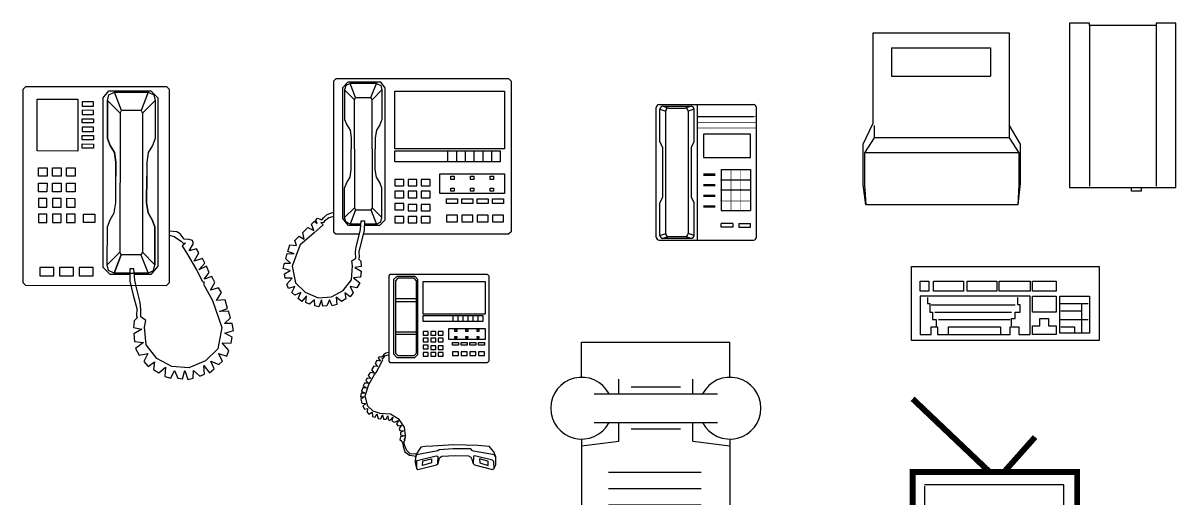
# Model space of a CAD drawing. Header units: millimetres. Extents: x 1474 to 2240, y 2278 to 2630.
# Drawn here: x 2229.959 to 2232.893, y 2605.329 to 2606.541 of the extents above; entities that cross this region are included whole.
import ezdxf

# ---------------------------------------------------------------- set-up
doc = ezdxf.new("R2010")
doc.units = ezdxf.units.MM
doc.linetypes.add('120', pattern=[200000, 100000, 100000])
for name, color, linetype in [('00', 1, 'Continuous'), ('2D', 7, 'Continuous'), ('4', 4, 'Continuous'), ('DIM1', 3, 'Continuous'), ('F', 251, 'Continuous'), ('OBJ-2D', 7, 'Continuous')]:
    doc.layers.add(name, color=color, linetype=linetype)
doc.styles.add('CHINA', font='romans.shx', dxfattribs={"width": 0.8, "height": 150})

# ---------------------------------------------------------------- blocks, each defined once
blk = doc.blocks.new('Z11')
at = {"layer": '00', "color": 1, "linetype": 'ByBlock'}
for p, q in [((4.7, 98.3, -2025), (11.1, 106.2, -2025)), ((11.1, 106.2, -2025), (58.7, 106.2, -2025)), ((11.1, 101.5, -2025), (17.4, 104.7, -2025)), ((17.4, 104.7, -2025), (55.5, 104.6, -2025)), ((25.4, 84, -2025), (17.4, 104.7, -2025)), ((25.4, 84, -2025), (17.4, 104.7, -2025)), ((17.4, 104.7, -2025), (55.5, 104.6, -2025)), ((55.5, 104.6, -2025), (47.6, 84, -2025)), ((55.5, 104.6, -2025), (61.9, 101.4, -2025)), ((55.5, 104.6, -2025), (61.9, 101.4, -2025)), ((58.7, 106.2, -2025), (66.7, 98.3, -2025)), ((9.5, 95.1, -2025), (11.1, 101.5, -2025)), ((9.5, 95.1, -2025), (23.8, 80.8, -2025)), ((9.5, 95.1, -2025), (9.5, 52.3, -2025)), ((9.5, 95.1, -2025), (23.8, 80.8, -2025)), ((9.5, 52.3, -2025), (9.5, 95.1, -2025)), ((49.2, 80.8, -2025), (63.5, 95.1, -2025)), ((61.9, 101.4, -2025), (63.5, 95.1, -2025)), ((61.9, 101.4, -2025), (63.5, 95.1, -2025)), ((63.5, 95.1, -2025), (63.4, 52.2, -2025)), ((63.5, 95.1, -2025), (63.4, 52.2, -2025)), ((23.8, 80.8, -2025), (23.6, -76.3, -2025)), ((23.8, 80.8, -2025), (23.6, -76.3, -2025)), ((23.8, 80.8, -2025), (25.4, 84, -2025)), ((23.8, 80.8, -2025), (25.4, 84, -2025)), ((47.6, 84, -2025), (25.4, 84, -2025)), ((47.6, 84, -2025), (49.2, 80.8, -2025)), ((49.2, 80.8, -2025), (49, -76.3, -2025)), ((9.5, 52.3, -2025), (12.6, 44.3, -2025)), ((12.6, 44.3, -2025), (9.5, 52.3, -2025)), ((63.4, 52.2, -2025), (60.3, 44.3, -2025)), ((63.4, 52.2, -2025), (60.3, 44.3, -2025)), ((12.6, 44.3, -2025), (17.4, 36.4, -2025)), ((17.4, 36.4, -2025), (12.6, 44.3, -2025)), ((60.3, 44.3, -2025), (55.5, 36.4, -2025)), ((60.3, 44.3, -2025), (55.5, 36.4, -2025)), ((17.4, 36.4, -2025), (19, 25.3, -2025)), ((19, 25.3, -2025), (17.4, 36.4, -2025)), ((55.5, 36.4, -2025), (53.9, 25.2, -2025)), ((55.5, 36.4, -2025), (53.9, 25.2, -2025)), ((19, 25.3, -2025), (18.9, 9.4, -2025)), ((18.9, 9.4, -2025), (19, 25.3, -2025)), ((53.9, 25.2, -2025), (53.9, 9.4, -2025)), ((53.9, 25.2, -2025), (53.9, 9.4, -2025)), ((18.9, -20.8, -2025), (18.9, 9.4, -2025)), ((18.9, -20.8, -2025), (18.9, 9.4, -2025)), ((53.8, -20.8, -2025), (53.9, 9.4, -2025)), ((53.9, 9.4, -2025), (53.8, -20.8, -2025)), ((17.3, -31.9, -2025), (18.9, -20.8, -2025)), ((17.3, -31.9, -2025), (18.9, -20.8, -2025)), ((55.4, -31.9, -2025), (53.8, -20.8, -2025)), ((53.8, -20.8, -2025), (55.4, -31.9, -2025)), ((12.6, -39.8, -2025), (17.3, -31.9, -2025)), ((12.6, -39.8, -2025), (17.3, -31.9, -2025)), ((60.2, -39.8, -2025), (55.4, -31.9, -2025)), ((55.4, -31.9, -2025), (60.2, -39.8, -2025)), ((9.3, -90.6, -2025), (9.4, -47.7, -2025)), ((9.3, -90.6, -2025), (9.4, -47.7, -2025)), ((9.4, -47.7, -2025), (12.6, -39.8, -2025)), ((9.4, -47.7, -2025), (12.6, -39.8, -2025)), ((63.3, -47.8, -2025), (60.2, -39.8, -2025)), ((60.2, -39.8, -2025), (63.3, -47.8, -2025)), ((63.3, -90.6, -2025), (63.3, -47.8, -2025)), ((63.3, -47.8, -2025), (63.3, -90.6, -2025)), ((9.3, -90.6, -2025), (23.6, -76.3, -2025)), ((23.6, -76.3, -2025), (9.3, -90.6, -2025)), ((23.6, -76.3, -2025), (25.2, -79.5, -2025)), ((25.2, -79.5, -2025), (23.6, -76.3, -2025)), ((49, -76.3, -2025), (47.4, -79.5, -2025)), ((63.3, -90.6, -2025), (49, -76.3, -2025)), ((10.9, -97, -2025), (9.3, -90.6, -2025)), ((10.9, -97, -2025), (9.3, -90.6, -2025)), ((10.9, -97, -2025), (9.3, -90.6, -2025)), ((25.2, -79.5, -2025), (17.3, -100.1, -2025)), ((17.3, -100.1, -2025), (25.2, -79.5, -2025)), ((47.4, -79.5, -2025), (25.2, -79.5, -2025)), ((47.4, -79.5, -2025), (55.4, -100.2, -2025)), ((61.7, -97, -2025), (63.3, -90.6, -2025)), ((61.7, -97, -2025), (63.3, -90.6, -2025)), ((12.5, -101.7, -2025), (4.6, -93.8, -2025)), ((17.3, -100.1, -2025), (10.9, -97, -2025)), ((17.3, -100.1, -2025), (10.9, -97, -2025)), ((17.3, -100.1, -2025), (10.9, -97, -2025)), ((17.3, -100.1, -2025), (55.4, -100.2, -2025)), ((34.8, -100.1, -2025), (17.3, -100.1, -2025)), ((55.4, -100.2, -2025), (39.8, -100.2, -2025)), ((55.4, -100.2, -2025), (61.7, -97, -2025)), ((55.4, -100.2, -2025), (61.7, -97, -2025))]:
    blk.add_line(p, q, dxfattribs=at)
at = {"layer": '00', "color": 3, "linetype": 'ByBlock'}
blk.add_line((66.7, 98.3, -2025), (66.5, -92.2, -2025), dxfattribs=at)
at = {"layer": '00', "color": 1, "linetype": 'ByBlock', "elevation": -2025}
for points in [[(-19.1, 93.6), (-19.1, 88.8), (-6.4, 88.8), (-6.4, 93.6)], [(-19.1, 84.1), (-19.1, 79.3), (-6.4, 79.3), (-6.4, 84)], [(-19.1, 69.8), (-19.1, 74.5), (-6.4, 74.5), (-6.4, 69.8)], [(-19.1, 65), (-19.1, 60.2), (-6.4, 60.2), (-6.4, 65)], [(-19.1, 50.7), (-19.1, 55.5), (-6.4, 55.5), (-6.4, 50.7)], [(-19.1, 41.2), (-19.1, 46), (-6.4, 45.9), (-6.4, 41.2)], [(-58.8, 19), (-58.8, 9.5), (-68.4, 9.5), (-68.4, 19)], [(-43, 19), (-43, 9.5), (-52.5, 9.5), (-52.5, 19)], [(-27.1, 19), (-27.1, 9.4), (-36.6, 9.5), (-36.6, 19)], [(-58.8, 1.5), (-58.9, -8), (-68.4, -8), (-68.4, 1.5)], [(-43, 1.5), (-43, -8), (-52.5, -8), (-52.5, 1.5)], [(-27.1, 1.5), (-27.1, -8), (-36.6, -8), (-36.6, 1.5)], [(-58.9, -25.5), (-58.9, -15.9), (-68.4, -15.9), (-68.4, -25.4)], [(-43, -25.5), (-43, -15.9), (-52.5, -15.9), (-52.5, -25.5)], [(-27.1, -25.5), (-27.1, -16), (-36.6, -15.9), (-36.6, -25.5)], [(-58.9, -42.9), (-58.9, -33.4), (-68.4, -33.4), (-68.4, -42.9)], [(-43, -42.9), (-43, -33.4), (-52.5, -33.4), (-52.5, -42.9)], [(-27.1, -42.9), (-27.1, -33.4), (-36.7, -33.4), (-36.7, -42.9)], [(-4.9, -43), (-17.6, -43), (-17.6, -33.4), (-4.9, -33.4)], [(-66.9, -93.7), (-66.9, -103.2), (-51, -103.2), (-51, -93.7)], [(-44.6, -93.7), (-44.6, -103.3), (-28.8, -103.3), (-28.8, -93.7)], [(-22.4, -93.7), (-22.4, -103.3), (-6.5, -103.3), (-6.5, -93.8)]]:
    blk.add_lwpolyline(points, close=True, dxfattribs=at)
blk.add_lwpolyline([(79.2, -57.3), (85.1, -58.6), (88.6, -61.2), (92.8, -64.1), (94.7, -66), (97.9, -66.1), (94.1, -69.3), (99.9, -78.9), (110.1, -96.3), (116.9, -109.5), (119.1, -110.1), (118.1, -112.7), (128.4, -131.3), (139, -161.6), (134.5, -185.7), (120.3, -199.5), (101.7, -207.5), (82.4, -205.9), (65.4, -196.9), (53.2, -181.4), (51.6, -161.2), (52.9, -153.8), (47.1, -149.6), (47.4, -141.2), (46.5, -133.5), (42.6, -118.4), (40.4, -108.1), (39.5, -95.4), (34.7, -95.4), (34.9, -109.1), (38.8, -125.2), (42.6, -140.3), (42.3, -148.6), (43.3, -150.6), (39.7, -154.1), (39.1, -161.8), (48.4, -163.4), (39.4, -168.9), (40, -177.6), (50.3, -178.5), (41.3, -185.6), (45.5, -193), (55.1, -191.1), (50.6, -200.1), (55.4, -205.9), (62.8, -200.4), (61.5, -209.1), (67.6, -212.9), (75.3, -206.5), (74.4, -217.1), (81.1, -219.1), (85.3, -210.4), (89.1, -219.1), (94.6, -219.7), (96.9, -210.4), (100.4, -220.7), (106.5, -219.1), (106.8, -210.4), (114.2, -216.8), (119.3, -214.3), (118.4, -204.6), (125.1, -213), (130.3, -208.5), (126.4, -199.8), (135.4, -203.7), (139.6, -199.8), (135.1, -191.1), (144.4, -194), (147, -187.6), (139.3, -178.9), (149.3, -179.3), (150.5, -172.8), (142.2, -168), (152.2, -165.1), (150.6, -157.1), (141.9, -157.1), (148.6, -150.6), (146.4, -143.2), (136.1, -143.6), (145.4, -140), (142.5, -130.4), (132.9, -131.3), (138.7, -122), (135.2, -116.9), (126.2, -119.4), (131, -110.8), (127.5, -104), (118.8, -106.9), (124.6, -99.5), (121.4, -92.4), (112.7, -96.3), (119.5, -88.9), (116.9, -83.7), (107.6, -86.6), (112.7, -77.3), (110.2, -72.5), (101.8, -75.1), (106.9, -66.7), (105.7, -63.2), (102.1, -62.2), (96.3, -61.9), (91.9, -55.8), (88, -53.5), (79.2, -52.6)], dxfattribs=at)
at = {"layer": 'F', "color": 3, "linetype": 'ByBlock', "elevation": -2025}
for points in [[(76, -114.5), (-82.8, -114.3), (-85.9, -111.2), (-85.7, 107.9), (-82.6, 111.1), (76.2, 111), (79.4, 107.8), (79.2, -111.3)], [(-69.9, 38.1), (-69.9, 96.8), (-23.8, 96.8), (-23.9, 38)]]:
    blk.add_lwpolyline(points, close=True, dxfattribs=at)
for points in [[(4.7, 98.3), (11.1, 106.2), (58.7, 106.2), (66.7, 98.3), (66.5, -92.2), (58.5, -101.8), (39.9, -101.7)], [(34.8, -101.7), (12.5, -101.7), (4.6, -93.8), (4.7, 98.3)]]:
    blk.add_lwpolyline(points, dxfattribs=at)
blk = doc.blocks.new('Z3')
at = {"color": 3, "linetype": 'ByBlock'}
for p, q in [((-444.8, 391.2), (-450.4, 385.6)), ((-450.4, 385.6), (-450.4, 2.4)), ((-4.3, 391.2), (-444.8, 391.2)), ((-414.2, 382.8), (-428.1, 369)), ((-330.5, 382.8), (-414.2, 382.8)), ((-319.4, 369), (-330.5, 382.8)), ((-4.3, 391.2), (1.3, 385.6)), ((1.3, 385.6), (1.3, 2.4)), ((-428.1, 369), (-428.1, 35.8)), ((-419.7, 374.5), (-422.5, 363.4)), ((-422.5, 363.4), (-397.4, 338.4)), ((-422.5, 363.4), (-422.5, 288.4)), ((-408.6, 380.1), (-419.7, 374.5)), ((-341.7, 380.1), (-408.6, 380.1)), ((-394.7, 344), (-408.6, 380.1)), ((-355.6, 344), (-341.7, 380.1)), ((-327.7, 363.4), (-352.8, 338.4)), ((-341.7, 380.1), (-330.5, 374.5)), ((-330.5, 374.5), (-327.7, 363.4)), ((-327.7, 363.4), (-327.7, 288.4)), ((-319.4, 33), (-319.4, 369)), ((-294.3, 360.6), (-15.4, 360.6)), ((-294.3, 213.5), (-294.3, 360.6)), ((-15.4, 360.6), (-15.4, 213.5)), ((-397.4, 338.4), (-394.7, 344)), ((-397.4, 213.5), (-397.4, 338.4)), ((-394.7, 344), (-355.6, 344)), ((-352.8, 338.4), (-355.6, 344)), ((-352.8, 213.5), (-352.8, 338.4)), ((-422.5, 288.4), (-417, 274.5)), ((-417, 274.5), (-408.6, 260.7)), ((-333.3, 274.5), (-341.7, 260.7)), ((-327.7, 288.4), (-333.3, 274.5)), ((-408.6, 260.7), (-405.8, 241.2)), ((-405.8, 241.2), (-405.8, 213.5)), ((-341.7, 260.7), (-344.5, 241.2)), ((-344.5, 241.2), (-344.5, 213.5)), ((-405.8, 160.7), (-405.8, 213.5)), ((-397.4, 213.5), (-397.4, 63.5)), ((-352.8, 213.5), (-352.8, 63.5)), ((-344.5, 160.7), (-344.5, 213.5)), ((-15.4, 213.5), (-294.3, 213.5)), ((-294.3, 207.9), (-26.6, 207.9)), ((-294.3, 180.1), (-294.3, 207.9)), ((-160.4, 207.9), (-160.4, 180.1)), ((-138.1, 207.9), (-138.1, 180.1)), ((-115.8, 207.9), (-115.8, 180.1)), ((-93.5, 207.9), (-93.5, 180.1)), ((-71.2, 207.9), (-71.2, 180.1)), ((-48.9, 207.9), (-48.9, 180.1)), ((-26.6, 207.9), (-26.6, 180.1)), ((-26.6, 180.1), (-294.3, 180.1)), ((-408.6, 141.3), (-405.8, 160.7)), ((-341.7, 141.3), (-344.5, 160.7)), ((-179.9, 149.6), (-15.4, 149.6)), ((-179.9, 99.6), (-179.9, 149.6)), ((-15.4, 149.6), (-15.4, 99.6)), ((-422.5, 113.5), (-417, 127.4)), ((-417, 127.4), (-408.6, 141.3)), ((-333.3, 127.4), (-341.7, 141.3)), ((-327.7, 113.5), (-333.3, 127.4)), ((-272, 135.7), (-294.3, 135.7)), ((-294.3, 135.7), (-294.3, 119.1)), ((-294.3, 119.1), (-272, 119.1)), ((-272, 119.1), (-272, 135.7)), ((-238.5, 135.7), (-260.8, 135.7)), ((-260.8, 135.7), (-260.8, 119.1)), ((-260.8, 119.1), (-238.5, 119.1)), ((-238.5, 119.1), (-238.5, 135.7)), ((-205, 135.7), (-227.3, 135.7)), ((-227.3, 135.7), (-227.3, 119.1)), ((-227.3, 119.1), (-205, 119.1)), ((-205, 119.1), (-205, 135.7)), ((-152.1, 144), (-143.7, 144)), ((-152.1, 135.7), (-152.1, 144)), ((-143.7, 135.7), (-152.1, 135.7)), ((-143.7, 144), (-143.7, 135.7)), ((-101.9, 135.7), (-101.9, 144)), ((-101.9, 144), (-93.5, 144)), ((-93.5, 135.7), (-101.9, 135.7)), ((-93.5, 144), (-93.5, 135.7)), ((-51.7, 144), (-43.3, 144)), ((-51.7, 135.7), (-51.7, 144)), ((-43.3, 135.7), (-51.7, 135.7)), ((-43.3, 144), (-43.3, 135.7)), ((-422.5, 38.5), (-422.5, 113.5)), ((-327.7, 38.5), (-327.7, 113.5)), ((-272, 105.2), (-294.3, 105.2)), ((-294.3, 105.2), (-294.3, 88.5)), ((-294.3, 88.5), (-272, 88.5)), ((-272, 88.5), (-272, 105.2)), ((-238.5, 105.2), (-260.8, 105.2)), ((-260.8, 105.2), (-260.8, 88.5)), ((-260.8, 88.5), (-238.5, 88.5)), ((-238.5, 88.5), (-238.5, 105.2)), ((-205, 105.2), (-227.3, 105.2)), ((-227.3, 105.2), (-227.3, 88.5)), ((-227.3, 88.5), (-205, 88.5)), ((-205, 88.5), (-205, 105.2)), ((-15.4, 99.6), (-179.9, 99.6)), ((-152.1, 113.5), (-143.7, 113.5)), ((-152.1, 105.2), (-152.1, 113.5)), ((-143.7, 105.2), (-152.1, 105.2)), ((-143.7, 113.5), (-143.7, 105.2)), ((-101.9, 113.5), (-93.5, 113.5)), ((-101.9, 105.2), (-101.9, 113.5)), ((-93.5, 105.2), (-101.9, 105.2)), ((-93.5, 113.5), (-93.5, 105.2)), ((-51.7, 113.5), (-43.3, 113.5)), ((-51.7, 105.2), (-51.7, 113.5)), ((-43.3, 105.2), (-51.7, 105.2)), ((-43.3, 113.5), (-43.3, 105.2)), ((-422.5, 38.5), (-397.4, 63.5)), ((-397.4, 63.5), (-394.7, 58)), ((-352.8, 63.5), (-355.6, 58)), ((-327.7, 38.5), (-352.8, 63.5)), ((-272, 74.6), (-294.3, 74.6)), ((-294.3, 74.6), (-294.3, 58)), ((-272, 58), (-272, 74.6)), ((-238.5, 71.9), (-260.8, 71.9)), ((-260.8, 71.9), (-260.8, 55.2)), ((-238.5, 55.2), (-238.5, 71.9)), ((-205, 71.9), (-227.3, 71.9)), ((-227.3, 71.9), (-227.3, 55.2)), ((-205, 55.2), (-205, 71.9)), ((-163.2, 85.7), (-135.3, 85.7)), ((-163.2, 74.6), (-163.2, 85.7)), ((-135.3, 74.6), (-163.2, 74.6)), ((-135.3, 85.7), (-135.3, 74.6)), ((-124.2, 85.7), (-96.3, 85.7)), ((-124.2, 74.6), (-124.2, 85.7)), ((-96.3, 74.6), (-124.2, 74.6)), ((-96.3, 85.7), (-96.3, 74.6)), ((-85.1, 85.7), (-57.3, 85.7)), ((-85.1, 74.6), (-85.1, 85.7)), ((-57.3, 74.6), (-85.1, 74.6)), ((-57.3, 85.7), (-57.3, 74.6)), ((-46.1, 85.7), (-18.2, 85.7)), ((-46.1, 74.6), (-46.1, 85.7)), ((-18.2, 74.6), (-46.1, 74.6)), ((-18.2, 85.7), (-18.2, 74.6)), ((-496.1, 32), (-491.2, 36.9)), ((-492.2, 23.7), (-496.1, 32)), ((-491.2, 36.9), (-480.9, 33)), ((-480.9, 33), (-475, 38.4)), ((-475, 38.4), (-467.2, 46.2)), ((-462.7, 37.9), (-474, 29.1)), ((-467.2, 46.2), (-450.4, 52.4)), ((-450.4, 41.3), (-462.7, 37.9)), ((-428.1, 35.8), (-414.2, 19.1)), ((-419.7, 27.4), (-422.5, 38.5)), ((-394.7, 58), (-408.6, 21.9)), ((-394.7, 58), (-355.6, 58)), ((-382.3, 8), (-380.7, 30.2)), ((-380.7, 30.2), (-372.3, 30.2)), ((-372.3, 30.2), (-372.7, 6.3)), ((-355.6, 58), (-341.7, 21.9)), ((-333.3, 19.1), (-319.4, 33)), ((-330.5, 27.4), (-327.7, 38.5)), ((-294.3, 58), (-272, 58)), ((-272, 41.3), (-294.3, 41.3)), ((-294.3, 41.3), (-294.3, 24.7)), ((-272, 24.7), (-272, 41.3)), ((-260.8, 55.2), (-238.5, 55.2)), ((-238.5, 41.3), (-260.8, 41.3)), ((-260.8, 41.3), (-260.8, 24.7)), ((-238.5, 24.7), (-238.5, 41.3)), ((-227.3, 55.2), (-205, 55.2)), ((-205, 41.3), (-227.3, 41.3)), ((-227.3, 41.3), (-227.3, 24.7)), ((-205, 24.7), (-205, 41.3)), ((-135.3, 44.1), (-163.2, 44.1)), ((-163.2, 44.1), (-163.2, 27.4)), ((-135.3, 27.4), (-135.3, 44.1)), ((-96.3, 44.1), (-124.2, 44.1)), ((-124.2, 44.1), (-124.2, 27.4)), ((-96.3, 27.4), (-96.3, 44.1)), ((-57.3, 44.1), (-85.1, 44.1)), ((-85.1, 44.1), (-85.1, 27.4)), ((-57.3, 27.4), (-57.3, 44.1)), ((-18.2, 44.1), (-46.1, 44.1)), ((-46.1, 44.1), (-46.1, 27.4)), ((-18.2, 27.4), (-18.2, 44.1)), ((-528.5, 0.7), (-515.8, 12.9)), ((-525.6, -16.9), (-528.5, 0.7)), ((-515.8, 12.9), (-500.6, 5.1)), ((-506.4, 21.3), (-499.1, 29.1)), ((-500.6, 5.1), (-506.4, 21.3)), ((-477, 19.8), (-499.6, -0.3)), ((-499.1, 29.1), (-492.2, 23.7)), ((-477, 25.2), (-482.9, 25.7)), ((-482.9, 25.7), (-477, 19.8)), ((-474, 29.1), (-477, 25.2)), ((-450.4, 2.4), (-444.8, -3.1)), ((-408.6, 21.9), (-419.7, 27.4)), ((-414.2, 19.1), (-381.5, 19.1)), ((-381.3, 21.9), (-408.6, 21.9)), ((-386.3, -10), (-382.3, 8)), ((-372.7, 6.3), (-379.5, -21.8)), ((-341.7, 21.9), (-372.5, 21.9)), ((-372.5, 19.1), (-333.3, 19.1)), ((-341.7, 21.9), (-330.5, 27.4)), ((-294.3, 24.7), (-272, 24.7)), ((-260.8, 24.7), (-238.5, 24.7)), ((-227.3, 24.7), (-205, 24.7)), ((-163.2, 27.4), (-135.3, 27.4)), ((-124.2, 27.4), (-96.3, 27.4)), ((-85.1, 27.4), (-57.3, 27.4)), ((-46.1, 27.4), (-18.2, 27.4)), ((1.3, 2.4), (-4.3, -3.1)), ((-549.2, -20.3), (-538.4, -9.1)), ((-544.8, -32.6), (-549.2, -20.3)), ((-538.4, -9.1), (-525.6, -16.9)), ((-499.6, -0.3), (-536.4, -31.6)), ((-444.8, -3.1), (-384.8, -3.1)), ((-393, -36.5), (-386.3, -10)), ((-379.5, -21.8), (-386.3, -48.3)), ((-375, -3.1), (-4.3, -3.1)), ((-572.5, -66.3), (-568.5, -53.3)), ((-568.5, -53.3), (-550.5, -53.9)), ((-566.9, -47.7), (-561.8, -30.8)), ((-550.5, -53.9), (-566.9, -47.7)), ((-561.8, -30.8), (-544.8, -32.5)), ((-536.9, -32.5), (-555.6, -85.4)), ((-394.7, -50), (-393, -36.5)), ((-394.2, -64.6), (-394.7, -50)), ((-386.3, -48.3), (-385.7, -62.9)), ((-578.7, -91.6), (-575.9, -77.5)), ((-575.9, -77.5), (-560.6, -77.5)), ((-560.6, -77.5), (-572.5, -66.3)), ((-555.6, -85.4), (-547.7, -127.6)), ((-404.9, -120.2), (-402.1, -84.8)), ((-404.3, -71.9), (-394.2, -64.6)), ((-402.1, -84.8), (-404.3, -71.9)), ((-380.1, -85.9), (-396.4, -88.8)), ((-385.7, -62.9), (-387.4, -66.3)), ((-387.4, -66.3), (-381.2, -72.4)), ((-381.2, -72.4), (-380.1, -85.9)), ((-561.2, -96.6), (-578.7, -91.6)), ((-575.9, -105.1), (-561.2, -96.6)), ((-573.6, -116.3), (-575.9, -105.1)), ((-556.1, -115.7), (-573.6, -116.3)), ((-569.7, -130.9), (-556.1, -115.7)), ((-381.8, -113.5), (-399.8, -115.2)), ((-399.8, -115.2), (-384, -127.6)), ((-396.4, -88.8), (-380.6, -98.3)), ((-380.6, -98.3), (-381.8, -113.5)), ((-565.2, -142.2), (-569.7, -130.9)), ((-548.8, -137.1), (-565.2, -142.2)), ((-556.7, -152.3), (-548.8, -137.1)), ((-547.7, -127.6), (-522.8, -151.7)), ((-426.3, -147.2), (-404.9, -120.2)), ((-391.4, -140.5), (-408.3, -137.1)), ((-408.3, -137.1), (-400.4, -152.9)), ((-384, -127.6), (-391.4, -140.5)), ((-549.4, -159), (-556.7, -152.3)), ((-533.6, -152.3), (-549.4, -159)), ((-540.3, -167.5), (-533.6, -152.3)), ((-531.3, -175.3), (-540.3, -167.5)), ((-519.4, -160.7), (-531.3, -175.3)), ((-522.8, -151.7), (-490.1, -165.8)), ((-521.1, -177.6), (-519.4, -160.7)), ((-499.1, -170.8), (-512.1, -182.1)), ((-498.6, -186), (-499.1, -170.8)), ((-490.1, -165.8), (-456.2, -163)), ((-481.6, -170.8), (-487.8, -188.8)), ((-477.7, -187.1), (-481.6, -170.8)), ((-461.3, -170.8), (-468.1, -186)), ((-454, -186), (-461.3, -170.8)), ((-456.2, -163), (-426.3, -147.2)), ((-430.3, -175.3), (-443.8, -164.1)), ((-443.8, -164.1), (-442.1, -182.7)), ((-419.6, -168.6), (-430.3, -175.3)), ((-408.8, -163), (-421.8, -153.4)), ((-421.8, -153.4), (-419.6, -168.6)), ((-400.4, -152.9), (-408.8, -163)), ((-512.1, -182.1), (-521.1, -177.6)), ((-487.8, -188.8), (-498.6, -186)), ((-468.1, -186), (-477.7, -187.1)), ((-442.1, -182.7), (-454, -186))]:
    blk.add_line(p, q, dxfattribs=at)
at = {"layer": 'OBJ-2D', "color": 3, "linetype": 'Continuous', "style": 'CHINA', "width": 0.796611, "flags": 9}
blk.add_attdef('YSIZE', (-273.7, 252.4), '', height=63.5, dxfattribs=at)
blk = doc.blocks.new('Z5')
at = {"layer": '4', "color": 3}
for p, q in [((-510, 13.6), (-510, 673.6)), ((-495, 688.6), (-15, 688.6)), ((-492, 499.6), (-492, 664.6)), ((-492, 664.6), (-462, 655.6)), ((-477, 679.6), (-333, 679.6)), ((-477, 679.6), (-447, 670.6)), ((-462, 31.6), (-462, 655.6)), ((-447, 670.6), (-363, 670.6)), ((-333, 679.6), (-363, 670.6)), ((-318, 664.6), (-348, 655.6)), ((-348, 655.6), (-348, 31.6)), ((-318, 499.6), (-318, 664.6)), ((-300, -1.4), (-300, 688.6)), ((0, 13.6), (0, 673.6)), ((-300, 628.6), (-15, 628.6)), ((-30, 538.6), (-270, 538.6)), ((-270, 538.6), (-270, 418.6)), ((-30, 418.6), (-30, 538.6)), ((-477, 469.6), (-492, 499.6)), ((-477, 217.6), (-477, 469.6)), ((-331.4, 472.7), (-318, 499.6)), ((-333, 466), (-333, 217.6)), ((-270, 418.6), (-30, 418.6)), ((-180, 358.6), (-180, 148.6)), ((-180, 358.6), (-30, 358.6)), ((-30, 358.6), (-30, 148.6)), ((-210, 331.6), (-270, 331.6)), ((-180, 306.1), (-30, 306.1)), ((-180, 253.6), (-30, 253.6)), ((-492, 187.6), (-477, 217.6)), ((-492, 22.6), (-492, 187.6)), ((-333, 217.6), (-318, 187.6)), ((-318, 22.6), (-318, 187.6)), ((-180, 148.6), (-30, 148.6)), ((-180, 64.6), (-180, 82.6)), ((-120, 82.6), (-180, 82.6)), ((-120, 64.6), (-180, 64.6)), ((-120, 82.6), (-120, 64.6)), ((-90, 82.6), (-90, 64.6)), ((-90, 82.6), (-30, 82.6)), ((-90, 64.6), (-30, 64.6)), ((-30, 64.6), (-30, 82.6)), ((-492, 22.6), (-462, 31.6)), ((-477, 7.6), (-447, 16.6)), ((-477, 7.6), (-333, 7.6)), ((-447, 16.6), (-363, 16.6)), ((-363, 16.6), (-333, 7.6)), ((-318, 22.6), (-348, 31.6)), ((-495, -1.4), (-15, -1.4))]:
    blk.add_line(p, q, dxfattribs=at)
for points, const_width in [([(-300, 688.6), (-300, -1.4)], 6), ([(-300, 628.6), (0, 628.6)], 3), ([(-300, 598.6), (0, 598.6)], 3), ([(-300, 568.6), (0, 568.6)], 3), ([(-270, 538.6), (-30, 538.6)], 3), ([(-130, 148.6), (-130, 358.6)], 3), ([(-80, 148.6), (-80, 358.6)], 3), ([(-210, 331.6), (-270, 331.6)], 12), ([(-180, 306.1), (-30, 306.1)], 3), ([(-210, 277.6), (-270, 277.6)], 12), ([(-180, 252.1), (-30, 252.1)], 3), ([(-210, 223.6), (-270, 223.6)], 12), ([(-180, 198.1), (-30, 198.1)], 3), ([(-210, 169.6), (-270, 169.6)], 12)]:
    blk.add_lwpolyline(points, dxfattribs=dict(at, const_width=const_width))
for points in [[(-270, 538.6, 3, 0, 0), (-270, 418.6, 0, 0, 0)], [(-30, 538.6, 3, 0, 0), (-30, 418.6, 0, 0, 0)]]:
    blk.add_lwpolyline(points, format="xyseb", dxfattribs=at)
for centre, start, end in [((-495, 673.6), 90, 180), ((-477, 664.6), 90, 180), ((-447, 655.6), 90, 180), ((-363, 655.6), 360, 90), ((-333, 664.6), 0, 90), ((-15, 673.6), 0, 90), ((-318, 466), 153.43495, 180), ((-495, 13.6), 180, 270), ((-477, 22.6), 180, 270), ((-447, 31.6), 180, 270), ((-363, 31.6), 270, 360), ((-333, 22.6), 270, 360), ((-15, 13.6), 270, 0)]:
    blk.add_arc(centre, 15, start, end, dxfattribs=at)
for p in [(-180, 306.1), (-180, 253.6), (-130, 253.6), (-80, 253.6), (-180, 201.1)]:
    blk.add_point(p, dxfattribs=at)
blk = doc.blocks.new('D1')
at = {"layer": 'DIM1', "color": 7, "linetype": '120', "const_width": 30}
for points in [[(-385.2, 660.5), (-774.9, 1030.9)], [(-307.3, 660.5), (-151.4, 836)], [(-755.5, 131.5), (63, 131.5), (63, 657.8), (-774.9, 657.8), (-774.9, 131.5)], [(-686.2, 117.5), (-686.2, 0), (0, 0), (0, 134.3)]]:
    blk.add_lwpolyline(points, dxfattribs=at)
at = {"layer": 'DIM1', "color": 7, "linetype": '120'}
blk.add_lwpolyline([(-714.7, 585.8), (-714.7, 201.8), (-5.5, 201.8), (-5.5, 592.7), (-714.7, 592.7)], dxfattribs=at)
blk = doc.blocks.new('C-2CPU01')
at = {"layer": '2D', "color": 0, "linetype": 'ByBlock'}
for p, q in [((142.5, 465.1), (92.2, 465.1)), ((92.2, 465.1), (92.2, 46.8)), ((142.5, 458.8), (142.5, 465.1)), ((142.5, 458.8), (142.5, 49.9)), ((312.4, 458.8), (142.5, 458.8)), ((312.4, 465.1), (312.4, 458.8)), ((362.7, 465.1), (312.4, 465.1)), ((312.4, 458.8), (312.4, 49.9)), ((362.7, 46.8), (362.7, 465.1)), ((-407.9, 439.9), (-61.9, 439.9)), ((-407.9, 210.3), (-407.9, 439.9)), ((-61.9, 439.9), (-61.9, 204)), ((-360.8, 402.2), (-109.1, 402.2)), ((-360.8, 402.2), (-360.8, 329.9)), ((-109.1, 402.2), (-109.1, 329.9)), ((-360.8, 329.9), (-109.1, 329.9)), ((-433.1, 156.8), (-407.9, 210.3)), ((-404.8, 204), (-404.8, 172.6)), ((-61.9, 204), (-61.9, 172.6)), ((-61.9, 204), (-33.6, 156.8)), ((-433.1, 53), (-433.1, 156.8)), ((-404.8, 172.6), (-430, 134.8)), ((-61.9, 172.6), (-404.8, 172.6)), ((-61.9, 172.6), (-36.8, 134.8)), ((-33.6, 156.8), (-33.6, 56.2)), ((-36.8, 134.8), (-430, 134.8)), ((-430, 134.8), (-430, 53)), ((-36.8, 134.8), (-36.8, 53)), ((-426.8, 2.7), (-433.1, 53)), ((-430, 53), (-426.8, 2.7)), ((-33.6, 56.2), (-39.9, 2.7)), ((-36.8, 53), (-39.9, 2.7)), ((92.2, 46.8), (362.7, 46.8)), ((249.5, 37.3), (249.5, 43.6)), ((274.6, 37.3), (249.5, 37.3)), ((274.6, 46.8), (274.6, 37.3)), ((-39.9, 2.7), (-426.8, 2.7)), ((-310.4, -154.6), (167.7, -154.6)), ((-310.4, -343.3), (-310.4, -154.6)), ((167.7, -154.6), (167.7, -343.3)), ((-288.4, -192.3), (-266.4, -192.3)), ((-288.4, -217.5), (-288.4, -192.3)), ((-266.4, -192.3), (-266.4, -217.5)), ((-253.8, -192.3), (-178.3, -192.3)), ((-253.8, -217.5), (-253.8, -192.3)), ((-178.3, -192.3), (-178.3, -217.5)), ((-168.9, -192.3), (-93.4, -192.3)), ((-168.9, -217.5), (-168.9, -192.3)), ((-93.4, -192.3), (-93.4, -217.5)), ((-87.1, -192.3), (-8.5, -192.3)), ((-87.1, -217.5), (-87.1, -192.3)), ((-8.5, -192.3), (-8.5, -217.5)), ((-2.2, -192.3), (57.6, -192.3)), ((-2.2, -217.5), (-2.2, -192.3)), ((57.6, -192.3), (57.6, -217.5)), ((-266.4, -217.5), (-288.4, -217.5)), ((-8.5, -230.1), (-288.4, -230.1)), ((-288.4, -230.1), (-288.4, -327.6)), ((-269.5, -233.2), (-269.5, -248.9)), ((-178.3, -217.5), (-253.8, -217.5)), ((-93.4, -217.5), (-168.9, -217.5)), ((-8.5, -217.5), (-87.1, -217.5)), ((-39.9, -252.1), (-39.9, -233.2)), ((-8.5, -327.6), (-8.5, -230.1)), ((57.6, -217.5), (-2.2, -217.5)), ((-2.2, -270.9), (-2.2, -230.1)), ((-2.2, -230.1), (57.6, -230.1)), ((57.6, -230.1), (57.6, -270.9)), ((67, -230.1), (142.5, -230.1)), ((67, -324.4), (67, -230.1)), ((142.5, -230.1), (142.5, -324.4)), ((-269.5, -248.9), (-263.2, -248.9)), ((-263.2, -248.9), (-263.2, -270.9)), ((-260.1, -252.1), (-46.2, -252.1)), ((-33.6, -252.1), (-39.9, -252.1)), ((-33.6, -270.9), (-33.6, -252.1)), ((67, -248.9), (120.5, -248.9)), ((123.6, -248.9), (139.4, -248.9)), ((123.6, -289.8), (123.6, -248.9)), ((-263.2, -270.9), (-257, -270.9)), ((-257, -270.9), (-257, -289.8)), ((-257, -289.8), (-247.5, -289.8)), ((-250.7, -270.9), (-55.6, -270.9)), ((-247.5, -289.8), (-247.5, -308.7)), ((-241.2, -289.8), (-58.8, -289.8)), ((-55.6, -286.7), (-46.2, -286.7)), ((-55.6, -305.5), (-55.6, -286.7)), ((-46.2, -270.9), (-33.6, -270.9)), ((-46.2, -286.7), (-46.2, -270.9)), ((57.6, -270.9), (-2.2, -270.9)), ((16.7, -286.7), (38.7, -286.7)), ((16.7, -305.5), (16.7, -286.7)), ((38.7, -286.7), (38.7, -305.5)), ((67, -289.8), (120.5, -289.8)), ((70.2, -267.8), (120.5, -267.8)), ((123.6, -289.8), (139.4, -289.8)), ((123.6, -324.4), (123.6, -289.8)), ((-260.1, -308.7), (-244.4, -308.7)), ((-260.1, -327.6), (-260.1, -308.7)), ((-244.4, -308.7), (-244.4, -327.6)), ((-216.1, -308.7), (-84, -308.7)), ((-216.1, -327.6), (-216.1, -308.7)), ((-84, -308.7), (-84, -327.6)), ((-58.8, -308.7), (-36.8, -308.7)), ((-58.8, -327.6), (-58.8, -308.7)), ((-36.8, -308.7), (-36.8, -327.6)), ((-2.2, -327.6), (-2.2, -305.5)), ((-2.2, -305.5), (16.7, -305.5)), ((38.7, -305.5), (57.6, -305.5)), ((57.6, -305.5), (57.6, -327.6)), ((70.2, -308.7), (104.8, -308.7)), ((104.8, -308.7), (104.8, -324.4)), ((167.7, -343.3), (-310.4, -343.3)), ((-288.4, -327.6), (-260.1, -327.6)), ((-244.4, -327.6), (-58.8, -327.6)), ((-36.8, -327.6), (-8.5, -327.6)), ((57.6, -327.6), (-2.2, -327.6)), ((142.5, -324.4), (67, -324.4))]:
    blk.add_line(p, q, dxfattribs=at)
blk = doc.blocks.new('C-2PHN05')
at = {"layer": '2D', "color": 0, "linetype": 'ByBlock'}
for p, q in [((-124.3, 258.4), (-127.5, 255.3)), ((-127.5, 255.3), (-127.5, 38.2)), ((124.2, 258.4), (-124.3, 258.4)), ((-107, 253.7), (-114.9, 245.8)), ((-114.9, 245.8), (-114.9, 57.1)), ((-103.9, 249), (-110.2, 242.7)), ((-110.2, 242.7), (-110.2, 58.7)), ((-59.8, 253.7), (-107, 253.7)), ((-63, 249), (-103.9, 249)), ((-56.7, 242.7), (-63, 249)), ((-53.6, 245.8), (-59.8, 253.7)), ((-56.7, 58.7), (-56.7, 242.7)), ((-53.6, 55.5), (-53.6, 245.8)), ((-39.4, 241.1), (117.9, 241.1)), ((-39.4, 157.8), (-39.4, 241.1)), ((117.9, 241.1), (117.9, 157.8)), ((124.2, 258.4), (127.3, 255.3)), ((127.3, 255.3), (127.3, 38.2)), ((-56.7, 197.1), (-110.2, 197.1)), ((-56.7, 189.2), (-110.2, 189.2)), ((117.9, 157.8), (-39.4, 157.8)), ((-39.4, 154.6), (111.6, 154.6)), ((-39.4, 138.9), (-39.4, 154.6)), ((36.1, 154.6), (36.1, 138.9)), ((48.7, 154.6), (48.7, 138.9)), ((61.3, 154.6), (61.3, 138.9)), ((73.8, 154.6), (73.8, 138.9)), ((86.4, 154.6), (86.4, 138.9)), ((99, 154.6), (99, 138.9)), ((111.6, 154.6), (111.6, 138.9)), ((111.6, 138.9), (-39.4, 138.9)), ((25.1, 121.6), (117.9, 121.6)), ((25.1, 93.3), (25.1, 121.6)), ((40.8, 118.4), (45.5, 118.4)), ((40.8, 113.7), (40.8, 118.4)), ((45.5, 118.4), (45.5, 113.7)), ((69.1, 118.4), (73.8, 118.4)), ((69.1, 113.7), (69.1, 118.4)), ((73.8, 118.4), (73.8, 113.7)), ((97.4, 118.4), (102.1, 118.4)), ((97.4, 113.7), (97.4, 118.4)), ((102.1, 118.4), (102.1, 113.7)), ((117.9, 121.6), (117.9, 93.3)), ((-56.7, 112.1), (-110.2, 112.1)), ((-56.7, 105.9), (-110.2, 105.9)), ((-39.4, 113.7), (-39.4, 104.3)), ((-26.8, 113.7), (-39.4, 113.7)), ((-39.4, 104.3), (-26.8, 104.3)), ((-39.4, 96.4), (-39.4, 87)), ((-26.8, 96.4), (-39.4, 96.4)), ((-26.8, 104.3), (-26.8, 113.7)), ((-26.8, 87), (-26.8, 96.4)), ((-7.9, 113.7), (-20.5, 113.7)), ((-20.5, 113.7), (-20.5, 104.3)), ((-20.5, 104.3), (-7.9, 104.3)), ((-7.9, 96.4), (-20.5, 96.4)), ((-20.5, 96.4), (-20.5, 87)), ((-7.9, 104.3), (-7.9, 113.7)), ((-7.9, 87), (-7.9, 96.4)), ((-1.7, 113.7), (-1.7, 104.3)), ((10.9, 113.7), (-1.7, 113.7)), ((-1.7, 104.3), (10.9, 104.3)), ((10.9, 96.4), (-1.7, 96.4)), ((-1.7, 96.4), (-1.7, 87)), ((10.9, 104.3), (10.9, 113.7)), ((10.9, 87), (10.9, 96.4)), ((117.9, 93.3), (25.1, 93.3)), ((45.5, 113.7), (40.8, 113.7)), ((40.8, 101.1), (45.5, 101.1)), ((40.8, 96.4), (40.8, 101.1)), ((45.5, 96.4), (40.8, 96.4)), ((45.5, 101.1), (45.5, 96.4)), ((73.8, 113.7), (69.1, 113.7)), ((69.1, 101.1), (73.8, 101.1)), ((69.1, 96.4), (69.1, 101.1)), ((73.8, 96.4), (69.1, 96.4)), ((73.8, 101.1), (73.8, 96.4)), ((102.1, 113.7), (97.4, 113.7)), ((97.4, 101.1), (102.1, 101.1)), ((97.4, 96.4), (97.4, 101.1)), ((102.1, 96.4), (97.4, 96.4)), ((102.1, 101.1), (102.1, 96.4)), ((-127.5, 60.2), (-134.8, 58.2)), ((-39.4, 87), (-26.8, 87)), ((-26.8, 79.1), (-39.4, 79.1)), ((-39.4, 79.1), (-39.4, 69.7)), ((-39.4, 69.7), (-26.8, 69.7)), ((-39.4, 60.2), (-39.4, 50.8)), ((-26.8, 60.2), (-39.4, 60.2)), ((-26.8, 69.7), (-26.8, 79.1)), ((-26.8, 50.8), (-26.8, 60.2)), ((-20.5, 87), (-7.9, 87)), ((-7.9, 77.5), (-20.5, 77.5)), ((-20.5, 77.5), (-20.5, 68.1)), ((-20.5, 68.1), (-7.9, 68.1)), ((-20.5, 60.2), (-20.5, 50.8)), ((-7.9, 60.2), (-20.5, 60.2)), ((-7.9, 68.1), (-7.9, 77.5)), ((-7.9, 50.8), (-7.9, 60.2)), ((-1.7, 87), (10.9, 87)), ((10.9, 77.5), (-1.7, 77.5)), ((-1.7, 77.5), (-1.7, 68.1)), ((-1.7, 68.1), (10.9, 68.1)), ((-1.7, 60.2), (-1.7, 50.8)), ((10.9, 60.2), (-1.7, 60.2)), ((10.9, 68.1), (10.9, 77.5)), ((10.9, 50.8), (10.9, 60.2)), ((34.5, 79.1), (34.5, 85.4)), ((34.5, 85.4), (50.2, 85.4)), ((50.2, 79.1), (34.5, 79.1)), ((34.5, 61.8), (34.5, 52.4)), ((50.2, 61.8), (34.5, 61.8)), ((50.2, 85.4), (50.2, 79.1)), ((50.2, 52.4), (50.2, 61.8)), ((56.5, 79.1), (56.5, 85.4)), ((56.5, 85.4), (72.3, 85.4)), ((72.3, 79.1), (56.5, 79.1)), ((56.5, 61.8), (56.5, 52.4)), ((72.3, 61.8), (56.5, 61.8)), ((72.3, 85.4), (72.3, 79.1)), ((72.3, 52.4), (72.3, 61.8)), ((78.6, 85.4), (94.3, 85.4)), ((78.6, 79.1), (78.6, 85.4)), ((94.3, 79.1), (78.6, 79.1)), ((94.3, 61.8), (78.6, 61.8)), ((78.6, 61.8), (78.6, 52.4)), ((94.3, 85.4), (94.3, 79.1)), ((94.3, 52.4), (94.3, 61.8)), ((100.6, 79.1), (100.6, 85.4)), ((100.6, 85.4), (116.3, 85.4)), ((116.3, 79.1), (100.6, 79.1)), ((100.6, 61.8), (100.6, 52.4)), ((116.3, 61.8), (100.6, 61.8)), ((116.3, 85.4), (116.3, 79.1)), ((116.3, 52.4), (116.3, 61.8)), ((-157.7, 39.6), (-162.1, 32.1)), ((-162.1, 32.1), (-155.7, 24.7)), ((-159.8, 9.5), (-144.9, 36.8)), ((-148.3, 37.9), (-157.7, 39.6)), ((-152, 49.4), (-154.7, 45.6)), ((-154.7, 45.6), (-148.3, 37.9)), ((-145.6, 48.7), (-152, 49.4)), ((-142.9, 50.4), (-145.6, 48.7)), ((-144.9, 36.8), (-142.2, 41.2)), ((-143.9, 45.3), (-141.2, 46)), ((-142.2, 41.2), (-143.9, 45.3)), ((-139.5, 54.8), (-142.9, 50.4)), ((-141.2, 46), (-136.4, 51.7)), ((-134.8, 58.2), (-139.5, 54.8)), ((-136.4, 51.7), (-132.7, 53.4)), ((-132.7, 53.4), (-127.5, 54)), ((-127.5, 38.2), (-124.3, 35.1)), ((-124.3, 35.1), (124.2, 35.1)), ((-114.9, 57.1), (-107, 47.7)), ((-110.2, 58.7), (-103.9, 52.4)), ((-107, 47.7), (-61.4, 47.7)), ((-103.9, 52.4), (-63, 52.4)), ((-63, 52.4), (-56.7, 58.7)), ((-61.4, 47.7), (-53.6, 55.5)), ((-39.4, 50.8), (-26.8, 50.8)), ((-20.5, 50.8), (-7.9, 50.8)), ((-1.7, 50.8), (10.9, 50.8)), ((34.5, 52.4), (50.2, 52.4)), ((56.5, 52.4), (72.3, 52.4)), ((78.6, 52.4), (94.3, 52.4)), ((100.6, 52.4), (116.3, 52.4)), ((127.3, 38.2), (124.2, 35.1)), ((-175, 9.5), (-179.4, 1.3)), ((-179.4, 1.3), (-172.9, -6.1)), ((-178.4, -21.7), (-163.5, 4.4)), ((-164.8, 7.8), (-175, 9.5)), ((-165.2, 25), (-171.3, 16.2)), ((-171.3, 16.2), (-164.8, 7.8)), ((-155.7, 24.7), (-165.2, 25)), ((-163.5, 4.4), (-159.8, 9.5)), ((-189.2, -18.3), (-192.2, -24.4)), ((-192.2, -24.4), (-184.1, -29.4)), ((-179, -17.9), (-189.2, -18.3)), ((-187.1, -50.4), (-178.4, -21.7)), ((-182.1, -5.1), (-186.1, -11.2)), ((-186.1, -11.2), (-179, -17.9)), ((-172.9, -6.1), (-182.1, -5.1)), ((-197.6, -43), (-199.6, -52.4)), ((-199.6, -52.4), (-189.8, -53.1)), ((-189.8, -53.1), (-198.3, -58.8)), ((-188.5, -43.6), (-197.6, -43)), ((-193.6, -29.4), (-196.6, -38.2)), ((-196.6, -38.2), (-188.5, -43.6)), ((-184.1, -29.4), (-193.6, -29.4)), ((-180.7, -76.1), (-187.1, -50.4)), ((-198.3, -58.8), (-195.6, -69)), ((-195.6, -69), (-185.8, -69.7)), ((-185.8, -69.7), (-193.2, -76.8)), ((-193.2, -76.8), (-189.5, -83.9)), ((-189.5, -83.9), (-181.1, -82.2)), ((-181.1, -82.2), (-182.7, -91.6)), ((-167.2, -88.9), (-180.7, -76.1)), ((-182.7, -91.6), (-178, -96.7)), ((-178, -96.7), (-169.6, -92)), ((-169.6, -92), (-168.6, -102.5)), ((-168.6, -102.5), (-161.8, -104.8)), ((-149.6, -94.7), (-167.2, -88.9)), ((-161.8, -104.8), (-157.4, -95.7)), ((-157.4, -95.7), (-154.4, -107.9)), ((-154.4, -107.9), (-147.6, -108.6)), ((-123.3, -96.4), (-149.6, -94.7)), ((-147.6, -108.6), (-143.5, -98.7)), ((-143.5, -98.7), (-140.5, -109.9)), ((-140.5, -109.9), (-134.4, -109.9)), ((-134.4, -109.9), (-129.7, -101.1)), ((-129.7, -101.1), (-129, -109.9)), ((-129, -109.9), (-124.6, -112.9)), ((-124.6, -112.9), (-116.8, -104.8)), ((-101, -110.6), (-123.3, -96.4)), ((-116.8, -104.8), (-119.6, -114)), ((-119.6, -114), (-113.8, -117.3)), ((-113.8, -117.3), (-102.7, -113.3)), ((-102.7, -113.3), (-108.1, -121.7)), ((-87.1, -130.2), (-101, -110.6)), ((-108.1, -121.7), (-104.3, -126.8)), ((-104.3, -126.8), (-94.9, -125.1)), ((-94.9, -125.1), (-100.6, -132.9)), ((-100.6, -132.9), (-98.9, -138.3)), ((-98.9, -138.3), (-90.2, -139.3)), ((-90.2, -139.3), (-97.9, -143.7)), ((-97.9, -143.7), (-97.9, -149.1)), ((-84.7, -151.8), (-87.1, -130.2)), ((-97.6, -154.9), (-98.9, -161)), ((-98.9, -161), (-93.9, -165.7)), ((-97.9, -149.1), (-88.5, -152.2)), ((-88.5, -152.2), (-97.6, -154.9)), ((-93.9, -165.7), (-91.8, -171.4)), ((-91.8, -171.4), (-90.8, -179.2)), ((-88.1, -161.3), (-84.7, -157.2)), ((-85.8, -163.3), (-88.1, -161.3)), ((-88.1, -166.4), (-85.8, -163.3)), ((-88.1, -170.1), (-88.1, -166.4)), ((-87.4, -175.8), (-88.1, -170.1)), ((-81.7, -189.7), (-87.4, -175.8)), ((-84.7, -157.2), (-84.7, -151.8)), ((38.2, -174.8), (-16.3, -177.9)), ((99.6, -177), (38.2, -174.8)), ((-90.8, -179.2), (-86.1, -192.4)), ((-86.1, -192.4), (-74.9, -201.5)), ((-72.6, -197.5), (-81.7, -189.7)), ((-74.9, -201.5), (-57, -203.6)), ((-58.4, -198.8), (-72.6, -197.5)), ((-59.3, -203.4), (-60.6, -220)), ((-57.1, -200.3), (-60.1, -205.1)), ((-55.3, -195.5), (-58.4, -199.4)), ((-56.4, -200.5), (-58.4, -198.8)), ((-2.7, -190.2), (-57.1, -200.3)), ((-57, -203.6), (-56.4, -200.5)), ((-50.5, -188.4), (-55.3, -195.5)), ((-51.8, -213.9), (-6.6, -202.5)), ((-45.7, -181), (-50.5, -188.4)), ((-35.1, -178.8), (-45.7, -181)), ((-16.3, -177.9), (-35.1, -178.8)), ((-6.6, -202.5), (-2.7, -203.8)), ((-2.7, -203.8), (-3.5, -223.1)), ((1.3, -187.5), (-2.7, -190.2)), ((36.4, -184.9), (1.3, -187.5)), ((3.9, -206.4), (7.9, -203.8)), ((7.9, -203.8), (41.7, -202)), ((81.6, -185.4), (36.4, -184.9)), ((41.7, -202), (75.9, -202.5)), ((75.9, -202.5), (81.6, -206.4)), ((85.1, -188.9), (81.6, -185.4)), ((88.6, -190.6), (85.1, -188.9)), ((88.2, -203.8), (87.7, -223.1)), ((91.3, -202.9), (88.2, -203.8)), ((141.3, -200.7), (88.6, -190.6)), ((136.9, -214.3), (91.3, -202.9)), ((129, -179.2), (99.6, -177)), ((130.8, -181.8), (129, -179.2)), ((140, -192.4), (130.8, -181.8)), ((144.8, -205.1), (140, -192.4)), ((144.4, -204.7), (141.3, -200.7)), ((144.8, -224.9), (144.8, -205.1)), ((-60.6, -220), (-58.8, -227.5)), ((-58.8, -227.5), (-56.2, -236.3)), ((-56.2, -214.8), (-51.8, -213.9)), ((-55.8, -235.9), (-56.2, -214.8)), ((-53.1, -238), (-6.2, -226.2)), ((-41.3, -227.9), (-40.8, -215.7)), ((-18.5, -220.5), (-41.3, -227.9)), ((-40.8, -215.7), (-18.5, -210.4)), ((-18.5, -210.4), (-18.5, -220.5)), ((-6.2, -226.2), (-2.2, -224)), ((-2.2, -224), (1.7, -209.1)), ((1.7, -209.1), (3.9, -206.4)), ((81.6, -206.4), (84.2, -211.7)), ((84.2, -211.7), (87.3, -222.2)), ((87.3, -222.2), (90.8, -225.8)), ((90.8, -225.8), (136.9, -237.6)), ((124.6, -216.1), (103.5, -210.4)), ((103.5, -210.4), (104, -220.9)), ((104, -220.9), (125.5, -227.5)), ((125.9, -217.4), (124.6, -216.1)), ((125.5, -227.5), (125.9, -217.4)), ((140.4, -217.4), (136.9, -214.3)), ((140.8, -235.9), (140.4, -217.4)), ((140.4, -235.9), (144.8, -224.9)), ((-56.2, -236.3), (-53.1, -238)), ((137.3, -237.2), (140.4, -235.9))]:
    blk.add_line(p, q, dxfattribs=at)
blk = doc.blocks.new('C-2PHN06')
at = {"layer": '2D', "color": 0, "linetype": 'Continuous'}
for p, q in [((-73.3, 90.3), (77.7, 90.3)), ((-73.3, 54.7), (-73.3, 90.3)), ((77.7, 54.7), (77.7, 90.3)), ((-60.7, 37.9), (65.1, 37.9)), ((-60.7, 8.6), (65.1, 8.6)), ((-73.3, -8.2), (-73.3, -123.6)), ((77.7, -8.2), (77.7, -123.6)), ((-46, -41.8), (48.3, -41.8)), ((-46, -58.5), (48.3, -58.5)), ((-46, -75.3), (48.3, -75.3)), ((-46, -92.1), (48.3, -92.1)), ((-73.3, -123.6), (77.7, -123.6))]:
    blk.add_line(p, q, dxfattribs=at)
at = {"layer": '2D', "color": 0, "linetype": 'ByBlock'}
for p, q in [((-35.5, 37.9), (-35.5, 52.6)), ((39.9, 37.9), (39.9, 52.6)), ((-23, 45), (27.4, 45)), ((-35.5, -10.3), (-35.5, 8.6)), ((-23, 2.3), (27.4, 2.3)), ((39.9, -10.3), (39.9, 8.6)), ((-73.3, -15.3), (-35.5, -10.3)), ((39.9, -10.3), (77.7, -15.3))]:
    blk.add_line(p, q, dxfattribs=at)
at = {"layer": '2D', "color": 0, "linetype": 'Continuous'}
for centre, start, end in [((-73.3, 23.2), 27.8181, 332.1819), ((77.7, 23.2), 207.8181, 152.1819)]:
    blk.add_arc(centre, 31.5, start, end, dxfattribs=at)

msp = doc.modelspace()

# ---------------------------------------------------------------- block references
for name, p, xscale, yscale, zscale in [('C-2CPU01', (2232.5301, 2606.0756), 0.001, 0.001, 0.001), ('Z3', (2231.1998, 2606.0071), 0.001, 0.001, 0.001), ('Z11', (2230.1523, 2606.1294), 0.00225, 0.00225, 0.00225), ('Z5', (2231.8255, 2605.9889), 0.0005, 0.0005, 0.0005), ('C-2PHN05', (2231.017, 2605.6418), 0.001, 0.001, 0.001), ('C-2PHN06', (2231.5637, 2605.5022), 0.0025, 0.0025, 0.0025), ('D1', (2232.6101, 2605.0687), 0.0005, 0.0005, 0.0005)]:
    msp.add_blockref(name, p, dxfattribs=dict(xscale=xscale, yscale=yscale, zscale=zscale))

doc.saveas('drawing.dxf')
